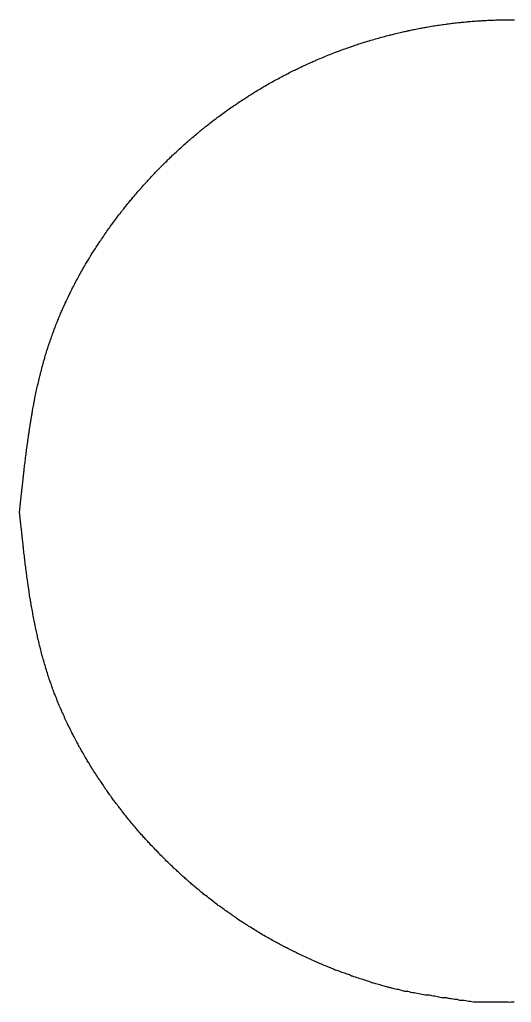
# Model space of a CAD drawing. Extents: x -49 to 228, y 26 to 250.
# Drawn here: x 79.568 to 81.066, y 30.906 to 33.898 of the extents above; entities that cross this region are included whole.
import ezdxf

# ---------------------------------------------------------------- set-up
doc = ezdxf.new("R2010")
doc.units = 0
doc.layers.add('Ebene_1', color=7, linetype='CONTINUOUS')

msp = doc.modelspace()

# ---------------------------------------------------------------- linework, layer by layer
at = {"layer": 'Ebene_1', "color": 1}
msp.add_line((79.571911, 32.360919), (79.568048, 32.399813), dxfattribs=at)
for points in [[(80.979621, 33.895317), (80.986024, 33.895582), (80.992401, 33.896111), (80.998803, 33.896375)], [(80.998803, 33.896375), (81.00518, 33.89664), (81.011583, 33.896905), (81.017959, 33.897169)], [(81.017959, 33.897169), (81.024362, 33.897373), (81.030739, 33.897434), (81.037142, 33.897698)], [(81.037142, 33.897698), (81.038994, 33.897738), (81.040925, 33.897772), (81.042804, 33.897807)], [(81.042804, 33.897807), (81.04754, 33.897886), (81.052276, 33.897942), (81.056985, 33.898003)], [(81.056985, 33.898003), (81.06315, 33.898082), (81.069288, 33.898175), (81.075453, 33.898108)], [(80.755837, 33.865446), (80.760546, 33.866504), (80.765229, 33.867562), (80.769939, 33.868488)], [(80.769939, 33.868488), (80.776051, 33.869811), (80.782189, 33.87087), (80.788327, 33.871954)], [(80.788327, 33.871954), (80.793063, 33.872748), (80.797773, 33.873806), (80.802509, 33.8746)], [(80.802509, 33.8746), (80.804361, 33.874865), (80.806293, 33.875394), (80.808198, 33.875659)], [(80.808198, 33.875659), (80.814495, 33.876717), (80.820792, 33.877775), (80.827115, 33.87886)], [(80.827115, 33.87886), (80.833439, 33.879918), (80.839762, 33.880977), (80.846086, 33.881797)], [(80.846086, 33.881797), (80.85241, 33.882855), (80.85876, 33.883649), (80.86511, 33.884469)], [(80.86511, 33.884469), (80.866962, 33.884723), (80.868867, 33.884998), (80.870745, 33.885263)], [(80.870745, 33.885263), (80.875428, 33.885792), (80.880111, 33.886586), (80.884821, 33.887115)], [(80.884821, 33.887115), (80.890933, 33.887909), (80.897018, 33.888703), (80.90313, 33.889232)], [(80.90313, 33.889232), (80.90784, 33.889761), (80.912576, 33.890025), (80.917285, 33.890555)], [(80.917285, 33.890555), (80.920593, 33.890819), (80.9239, 33.891084), (80.927207, 33.891613)], [(80.927207, 33.891613), (80.931943, 33.892142), (80.936653, 33.892671), (80.941389, 33.892936)], [(80.941389, 33.892936), (80.947527, 33.893465), (80.953666, 33.89373), (80.959804, 33.894259)], [(80.959804, 33.894259), (80.964513, 33.894523), (80.96925, 33.894788), (80.973959, 33.895053)], [(80.973959, 33.895053), (80.975811, 33.895172), (80.977743, 33.895288), (80.979621, 33.895317)], [(80.637674, 33.835442), (80.643891, 33.837294), (80.650136, 33.83912), (80.65638, 33.840892)], [(80.65638, 33.840892), (80.662624, 33.842744), (80.668895, 33.844385), (80.675165, 33.846105)], [(80.675165, 33.846105), (80.681409, 33.847692), (80.68768, 33.849491), (80.693977, 33.851105)], [(80.693977, 33.851105), (80.695829, 33.851634), (80.697708, 33.852164), (80.699586, 33.852428)], [(80.699586, 33.852428), (80.704269, 33.853486), (80.708926, 33.854809), (80.713609, 33.855894)], [(80.713609, 33.855894), (80.719695, 33.857482), (80.725753, 33.85891), (80.731865, 33.860286)], [(80.731865, 33.860286), (80.736548, 33.861345), (80.741258, 33.862403), (80.745968, 33.863329)], [(80.745968, 33.863329), (80.749275, 33.864123), (80.752556, 33.864652), (80.755837, 33.865446)], [(80.546022, 33.804962), (80.551869, 33.807079), (80.557743, 33.809354), (80.563643, 33.811418)], [(80.563643, 33.811418), (80.568194, 33.813005), (80.572745, 33.814513), (80.577296, 33.816074)], [(80.577296, 33.816074), (80.580497, 33.817133), (80.583672, 33.818191), (80.586847, 33.819355)], [(80.586847, 33.819355), (80.591398, 33.820943), (80.595922, 33.82253), (80.6005, 33.824065)], [(80.6005, 33.824065), (80.606426, 33.825917), (80.61238, 33.827822), (80.618359, 33.829648)], [(80.618359, 33.829648), (80.622963, 33.83097), (80.62754, 33.832452), (80.632144, 33.833854)], [(80.632144, 33.833854), (80.633996, 33.834384), (80.635822, 33.834913), (80.637674, 33.835442)], [(80.47305, 33.775673), (80.479003, 33.778318), (80.484983, 33.780779), (80.490989, 33.783293)], [(80.490989, 33.783293), (80.496968, 33.785674), (80.503001, 33.78824), (80.509033, 33.790648)], [(80.509033, 33.790648), (80.515066, 33.793029), (80.521125, 33.79541), (80.527184, 33.797739)], [(80.527184, 33.797739), (80.529036, 33.798533), (80.530756, 33.799062), (80.532555, 33.799855)], [(80.532555, 33.799855), (80.537053, 33.801443), (80.541524, 33.803269), (80.546022, 33.804962)], [(80.402433, 33.743155), (80.406745, 33.745272), (80.411058, 33.747309), (80.415397, 33.749346)], [(80.415397, 33.749346), (80.41844, 33.750669), (80.421456, 33.75223), (80.424499, 33.753686)], [(80.424499, 33.753686), (80.428838, 33.755802), (80.433151, 33.757866), (80.437516, 33.759877)], [(80.437516, 33.759877), (80.443178, 33.762523), (80.448893, 33.76501), (80.454608, 33.767523)], [(80.454608, 33.767523), (80.459001, 33.769375), (80.463393, 33.771386), (80.467785, 33.773291)], [(80.467785, 33.773291), (80.469637, 33.774085), (80.471304, 33.774879), (80.47305, 33.775673)], [(80.35068, 33.716194), (80.356369, 33.71929), (80.362084, 33.722359), (80.367825, 33.725375)], [(80.367825, 33.725375), (80.369413, 33.726169), (80.371212, 33.727227), (80.372932, 33.728048)], [(80.372932, 33.728048), (80.377191, 33.730164), (80.381451, 33.732466), (80.385711, 33.734662)], [(80.385711, 33.734662), (80.391267, 33.737546), (80.396823, 33.740404), (80.402433, 33.743155)], [(80.283344, 33.677353), (80.288635, 33.680634), (80.294006, 33.683809), (80.299377, 33.686958)], [(80.299377, 33.686958), (80.303505, 33.689339), (80.307659, 33.691853), (80.311786, 33.69426)], [(80.311786, 33.69426), (80.313374, 33.695319), (80.31512, 33.696112), (80.316787, 33.697171)], [(80.316787, 33.697171), (80.322396, 33.700425), (80.328005, 33.703626), (80.333667, 33.706801)], [(80.333667, 33.706801), (80.339303, 33.709976), (80.344992, 33.713099), (80.35068, 33.716194)], [(80.234951, 33.646212), (80.240111, 33.649704), (80.24527, 33.653223), (80.250509, 33.65661)], [(80.250509, 33.65661), (80.254531, 33.659256), (80.258605, 33.661743), (80.262653, 33.664309)], [(80.262653, 33.664309), (80.265484, 33.666161), (80.268342, 33.667881), (80.271173, 33.66968)], [(80.271173, 33.66968), (80.275221, 33.672326), (80.279269, 33.67484), (80.283344, 33.677353)], [(80.202381, 33.623749), (80.207646, 33.627479), (80.212965, 33.631184), (80.218283, 33.634861)], [(80.218283, 33.634861), (80.21987, 33.63592), (80.221458, 33.636978), (80.223045, 33.638116)], [(80.223045, 33.638116), (80.227014, 33.640814), (80.230983, 33.643513), (80.234951, 33.646212)], [(80.154915, 33.588718), (80.158725, 33.591628), (80.162561, 33.594512), (80.166371, 33.597396)], [(80.166371, 33.597396), (80.167959, 33.598455), (80.169441, 33.599778), (80.170975, 33.600862)], [(80.170975, 33.600862), (80.176161, 33.604752), (80.181373, 33.608615), (80.186612, 33.612425)], [(80.186612, 33.612425), (80.191851, 33.616235), (80.19709, 33.620018), (80.202381, 33.623749)], [(80.121048, 33.561889), (80.123694, 33.564006), (80.126287, 33.566096), (80.128906, 33.568239)], [(80.128906, 33.568239), (80.132637, 33.571282), (80.136341, 33.574325), (80.140098, 33.577314)], [(80.140098, 33.577314), (80.144993, 33.581177), (80.149941, 33.584934), (80.154915, 33.588718)], [(80.084642, 33.53125), (80.088266, 33.534399), (80.091918, 33.537548), (80.095542, 33.540696)], [(80.095542, 33.540696), (80.100278, 33.544771), (80.104988, 33.548872), (80.109803, 33.55284)], [(80.109803, 33.55284), (80.113508, 33.55591), (80.117291, 33.558899), (80.121048, 33.561889)], [(80.051383, 33.501485), (80.056146, 33.505877), (80.060935, 33.510216), (80.06575, 33.514555)], [(80.06575, 33.514555), (80.070566, 33.518868), (80.075434, 33.523154), (80.080302, 33.52744)], [(80.080302, 33.52744), (80.081625, 33.528763), (80.083186, 33.530086), (80.084642, 33.53125)], [(80.022597, 33.474286), (80.026063, 33.477619), (80.029555, 33.480953), (80.033021, 33.484287)], [(80.033021, 33.484287), (80.034344, 33.48561), (80.0358, 33.486933), (80.037202, 33.488256)], [(80.037202, 33.488256), (80.041911, 33.492701), (80.046621, 33.497119), (80.051383, 33.501485)], [(79.991879, 33.4437), (79.99426, 33.446081), (79.996615, 33.448489), (79.99897, 33.450896)], [(79.99897, 33.450896), (80.002356, 33.454336), (80.005716, 33.457776), (80.00913, 33.461162)], [(80.00913, 33.461162), (80.013575, 33.465581), (80.018072, 33.46992), (80.022597, 33.474286)], [(79.95915, 33.409066), (79.962404, 33.412611), (79.965658, 33.41613), (79.968939, 33.419676)], [(79.968939, 33.419676), (79.973199, 33.424279), (79.977459, 33.428857), (79.981798, 33.433381)], [(79.981798, 33.433381), (79.985132, 33.436847), (79.988518, 33.44026), (79.991879, 33.4437)], [(79.929305, 33.375623), (79.933565, 33.380517), (79.937851, 33.385412), (79.94219, 33.39028)], [(79.94219, 33.39028), (79.946503, 33.395149), (79.950868, 33.399991), (79.95526, 33.404806)], [(79.95526, 33.404806), (79.956583, 33.406129), (79.957906, 33.407637), (79.95915, 33.409066)], [(79.912927, 33.35644), (79.91425, 33.358028), (79.915308, 33.359377), (79.916605, 33.360832)], [(79.916605, 33.360832), (79.920785, 33.365806), (79.925045, 33.370728), (79.929305, 33.375623)], [(79.883161, 33.319848), (79.886098, 33.323605), (79.889009, 33.327363), (79.891998, 33.331093)], [(79.891998, 33.331093), (79.895861, 33.335935), (79.89983, 33.340671), (79.903772, 33.345434)], [(79.903772, 33.345434), (79.906815, 33.349111), (79.909858, 33.352763), (79.912927, 33.35644)], [(79.857021, 33.285902), (79.860698, 33.290876), (79.86435, 33.295851), (79.868133, 33.300745)], [(79.868133, 33.300745), (79.871043, 33.304529), (79.874007, 33.30826), (79.87697, 33.31199)], [(79.87697, 33.31199), (79.879087, 33.314636), (79.881098, 33.317229), (79.883161, 33.319848)], [(79.834002, 33.254073), (79.837706, 33.259338), (79.841437, 33.26455), (79.84522, 33.269763)], [(79.84522, 33.269763), (79.846278, 33.27135), (79.847337, 33.272858), (79.84858, 33.274393)], [(79.84858, 33.274393), (79.851385, 33.278229), (79.854216, 33.282066), (79.857021, 33.285902)], [(79.812147, 33.222296), (79.815719, 33.227641), (79.819317, 33.232959), (79.822969, 33.238251)], [(79.822969, 33.238251), (79.82662, 33.243543), (79.830298, 33.248808), (79.834002, 33.254073)], [(79.801167, 33.205628), (79.803813, 33.209596), (79.806379, 33.213565), (79.808999, 33.217534)], [(79.808999, 33.217534), (79.810057, 33.219121), (79.811115, 33.220709), (79.812147, 33.222296)], [(79.778492, 33.169406), (79.780344, 33.172237), (79.781958, 33.175068), (79.783678, 33.177926)], [(79.783678, 33.177926), (79.786059, 33.181974), (79.788573, 33.186075), (79.791086, 33.190097)], [(79.791086, 33.190097), (79.794367, 33.195335), (79.79778, 33.200468), (79.801167, 33.205628)], [(79.761823, 33.141255), (79.764866, 33.146626), (79.767882, 33.15197), (79.771031, 33.157262)], [(79.771031, 33.157262), (79.773412, 33.161336), (79.775979, 33.165385), (79.778492, 33.169406)], [(79.742826, 33.107018), (79.745869, 33.112653), (79.748938, 33.118289), (79.75206, 33.123898)], [(79.75206, 33.123898), (79.752854, 33.125485), (79.753912, 33.127205), (79.754838, 33.128872)], [(79.754838, 33.128872), (79.75722, 33.133), (79.759495, 33.137127), (79.761823, 33.141255)], [(79.725099, 33.07286), (79.727957, 33.078601), (79.730867, 33.084316), (79.733831, 33.090005)], [(79.733831, 33.090005), (79.736767, 33.095693), (79.739784, 33.101382), (79.742826, 33.107018)], [(79.7165, 33.055133), (79.718617, 33.059366), (79.720628, 33.063599), (79.722718, 33.067806)], [(79.722718, 33.067806), (79.723512, 33.069394), (79.724306, 33.071166), (79.725099, 33.07286)], [(79.702768, 33.025658), (79.704621, 33.029971), (79.706552, 33.034284), (79.70851, 33.03857)], [(79.70851, 33.03857), (79.711156, 33.044126), (79.713802, 33.049629), (79.7165, 33.055133)], [(79.685967, 32.986738), (79.688349, 32.992426), (79.690518, 32.998141), (79.692952, 33.003751)], [(79.692952, 33.003751), (79.694805, 33.008063), (79.696789, 33.01235), (79.698747, 33.016636)], [(79.698747, 33.016636), (79.70007, 33.019652), (79.701446, 33.022642), (79.702768, 33.025658)], [(79.671786, 32.950569), (79.673902, 32.956549), (79.676257, 32.962476), (79.678586, 32.968402)], [(79.678586, 32.968402), (79.679379, 32.970254), (79.679908, 32.971895), (79.680702, 32.973641)], [(79.680702, 32.973641), (79.682554, 32.978007), (79.684221, 32.982372), (79.685967, 32.986738)], [(79.665277, 32.932631), (79.667394, 32.93861), (79.66959, 32.94459), (79.671786, 32.950569)], [(79.652762, 32.895589), (79.65435, 32.900113), (79.655699, 32.904638), (79.657181, 32.909162)], [(79.657181, 32.909162), (79.65771, 32.911014), (79.658504, 32.912787), (79.659033, 32.914586)], [(79.659033, 32.914586), (79.66115, 32.920619), (79.66316, 32.926625), (79.665277, 32.932631)], [(79.647153, 32.877888), (79.649005, 32.883815), (79.650857, 32.889715), (79.652762, 32.895589)], [(79.636649, 32.840873), (79.637972, 32.84545), (79.639295, 32.850001), (79.640538, 32.854579)], [(79.640538, 32.854579), (79.641332, 32.85778), (79.642391, 32.860981), (79.643264, 32.864183)], [(79.643264, 32.864183), (79.644587, 32.86876), (79.64591, 32.873338), (79.647153, 32.877888)], [(79.628632, 32.809017), (79.629691, 32.813648), (79.631013, 32.818251), (79.632045, 32.822881)], [(79.632045, 32.822881), (79.633633, 32.828888), (79.635009, 32.834894), (79.636649, 32.840873)], [(79.622917, 32.784649), (79.62424, 32.79092), (79.625801, 32.797217), (79.627309, 32.803461)], [(79.627309, 32.803461), (79.627838, 32.805313), (79.628103, 32.807165), (79.628632, 32.809017)], [(79.614768, 32.746946), (79.616091, 32.753243), (79.617414, 32.75954), (79.618737, 32.765811)], [(79.618737, 32.765811), (79.62006, 32.772108), (79.621488, 32.778379), (79.622917, 32.784649)], [(79.610958, 32.727208), (79.611752, 32.731891), (79.61281, 32.736601), (79.61371, 32.74131)], [(79.61371, 32.74131), (79.613974, 32.743163), (79.614503, 32.745068), (79.614768, 32.746946)], [(79.605084, 32.694691), (79.605878, 32.6994), (79.606672, 32.704136), (79.607466, 32.708846)], [(79.607466, 32.708846), (79.608524, 32.714984), (79.609847, 32.721096), (79.610958, 32.727208)], [(79.598285, 32.652146), (79.599078, 32.658284), (79.600137, 32.664449), (79.601116, 32.670587)], [(79.601116, 32.670587), (79.601909, 32.675323), (79.602703, 32.680033), (79.603497, 32.684769)], [(79.603497, 32.684769), (79.604026, 32.688076), (79.604555, 32.691384), (79.605084, 32.694691)], [(79.596168, 32.637938), (79.596962, 32.642674), (79.597491, 32.64741), (79.598285, 32.652146)], [(79.590003, 32.593832), (79.590797, 32.600235), (79.591855, 32.606638), (79.592649, 32.61304)], [(79.592649, 32.61304), (79.593443, 32.619443), (79.594501, 32.625846), (79.595374, 32.632249)], [(79.595374, 32.632249), (79.595639, 32.634101), (79.595903, 32.636033), (79.596168, 32.637938)], [(79.587622, 32.57457), (79.588416, 32.580999), (79.589209, 32.587402), (79.590003, 32.593832)], [(79.582595, 32.535756), (79.583388, 32.542), (79.584182, 32.548218), (79.584976, 32.554462)], [(79.584976, 32.554462), (79.585505, 32.559251), (79.586034, 32.56404), (79.586828, 32.568829)], [(79.586828, 32.568829), (79.587069, 32.570681), (79.587357, 32.572665), (79.587622, 32.57457)], [(79.579949, 32.511308), (79.580213, 32.514668), (79.580743, 32.518002), (79.581007, 32.521362)], [(79.581007, 32.521362), (79.581536, 32.526151), (79.582066, 32.530967), (79.582595, 32.535756)], [(79.576245, 32.478262), (79.577038, 32.484506), (79.577568, 32.490724), (79.578361, 32.496968)], [(79.578361, 32.496968), (79.578891, 32.501757), (79.57942, 32.506519), (79.579949, 32.511308)], [(79.574128, 32.4581), (79.574332, 32.459953), (79.574657, 32.461937), (79.574657, 32.463868)], [(79.574657, 32.463868), (79.575186, 32.468657), (79.575716, 32.473473), (79.576245, 32.478262)], [(79.569895, 32.41926), (79.570424, 32.425742), (79.571218, 32.432198), (79.572011, 32.43868)], [(79.572011, 32.43868), (79.572805, 32.445162), (79.573334, 32.451645), (79.574128, 32.4581)], [(79.568043, 32.399813), (79.568572, 32.406163), (79.569366, 32.412777), (79.569895, 32.41926)], [(79.572744, 32.352809), (79.572215, 32.357572), (79.571686, 32.362334), (79.571157, 32.367097)], [(79.573803, 32.342755), (79.573538, 32.346195), (79.573009, 32.34937), (79.572744, 32.352809)], [(79.57539, 32.328468), (79.574861, 32.33323), (79.574332, 32.337993), (79.573803, 32.342755)], [(79.577507, 32.309682), (79.576713, 32.315768), (79.576184, 32.322118), (79.57539, 32.328468)], [(79.579094, 32.295395), (79.578565, 32.300157), (79.578036, 32.30492), (79.577507, 32.309682)], [(79.579623, 32.289574), (79.579409, 32.29222), (79.579094, 32.293278), (79.579094, 32.295395)], [(79.58174, 32.270259), (79.580946, 32.276609), (79.580153, 32.283224), (79.579623, 32.289574)], [(79.584121, 32.250945), (79.583328, 32.257295), (79.582534, 32.263909), (79.58174, 32.270259)], [(79.586503, 32.23163), (79.585709, 32.23798), (79.584915, 32.244595), (79.584121, 32.250945)], [(79.587296, 32.225809), (79.587053, 32.228455), (79.586767, 32.229514), (79.586503, 32.23163)], [(79.589148, 32.211522), (79.588619, 32.216284), (79.587826, 32.221047), (79.587296, 32.225809)], [(79.59153, 32.193001), (79.590736, 32.199087), (79.589942, 32.205437), (79.589148, 32.211522)], [(79.593646, 32.178714), (79.592853, 32.183476), (79.592323, 32.188239), (79.59153, 32.193001)], [(79.594969, 32.168659), (79.59444, 32.172099), (79.593911, 32.175274), (79.593646, 32.178714)], [(79.597086, 32.154372), (79.596292, 32.159134), (79.595763, 32.163897), (79.594969, 32.168659)], [(79.600049, 32.135851), (79.598991, 32.141937), (79.597933, 32.148022), (79.597086, 32.154372)], [(79.602431, 32.121828), (79.601637, 32.126591), (79.600843, 32.131353), (79.600049, 32.135851)], [(79.603489, 32.116272), (79.603224, 32.118918), (79.60296, 32.119976), (79.602431, 32.121828)], [(79.606902, 32.097222), (79.605844, 32.103572), (79.604521, 32.109922), (79.603489, 32.116272)], [(79.610474, 32.078172), (79.609151, 32.084522), (79.608093, 32.090872), (79.606902, 32.097222)], [(79.614178, 32.059122), (79.612855, 32.065472), (79.611532, 32.071822), (79.610474, 32.078172)], [(79.615236, 32.053566), (79.614972, 32.056212), (79.614443, 32.05727), (79.614178, 32.059122)], [(79.618173, 32.039543), (79.617115, 32.044305), (79.616321, 32.048803), (79.615236, 32.053566)], [(79.622116, 32.021287), (79.620793, 32.027372), (79.619443, 32.033457), (79.618173, 32.039543)], [(79.625449, 32.007264), (79.624391, 32.012026), (79.623068, 32.016524), (79.622116, 32.021287)], [(79.627831, 31.997474), (79.627037, 32.000649), (79.626243, 32.003824), (79.625449, 32.007264)], [(79.631164, 31.983451), (79.630106, 31.987949), (79.629048, 31.992712), (79.627831, 31.997474)], [(79.635953, 31.965459), (79.634366, 31.971545), (79.632672, 31.977366), (79.631164, 31.983451)], [(79.639763, 31.951701), (79.63844, 31.956199), (79.637117, 31.960962), (79.635953, 31.965459)], [(79.641351, 31.946145), (79.640822, 31.948791), (79.640292, 31.949849), (79.639763, 31.951701)], [(79.646748, 31.927624), (79.644896, 31.933709), (79.643097, 31.939795), (79.641351, 31.946145)], [(79.652463, 31.909103), (79.650611, 31.915189), (79.648627, 31.921274), (79.646748, 31.927624)], [(79.658443, 31.890847), (79.656326, 31.896932), (79.654395, 31.903018), (79.652463, 31.909103)], [(79.660295, 31.885555), (79.659766, 31.888201), (79.658972, 31.888995), (79.658443, 31.890847)], [(79.664925, 31.872062), (79.663338, 31.876559), (79.66183, 31.881057), (79.660295, 31.885555)], [(79.67109, 31.854864), (79.668973, 31.860684), (79.666936, 31.866241), (79.664925, 31.872062)], [(79.676249, 31.841634), (79.674397, 31.846132), (79.672757, 31.850366), (79.67109, 31.854864)], [(79.679848, 31.832374), (79.678525, 31.835549), (79.677466, 31.838459), (79.676249, 31.841634)], [(79.685007, 31.819145), (79.683155, 31.823378), (79.681541, 31.827876), (79.679848, 31.832374)], [(79.692204, 31.802212), (79.689822, 31.807768), (79.687309, 31.813589), (79.685007, 31.819145)], [(79.697892, 31.789247), (79.69604, 31.79348), (79.694109, 31.797978), (79.692204, 31.802212)], [(79.700273, 31.78422), (79.69948, 31.786866), (79.698686, 31.787659), (79.697892, 31.789247)], [(79.708158, 31.766757), (79.705486, 31.772578), (79.702866, 31.778399), (79.700273, 31.78422)], [(79.716307, 31.749559), (79.713556, 31.75538), (79.71083, 31.760937), (79.708158, 31.766757)], [(79.724721, 31.732362), (79.721863, 31.737918), (79.719085, 31.743739), (79.716307, 31.749559)], [(79.727367, 31.727334), (79.726573, 31.72998), (79.725779, 31.730774), (79.724721, 31.732362)], [(79.733823, 31.714634), (79.731706, 31.718868), (79.72951, 31.723101), (79.727367, 31.727334)], [(79.742369, 31.69823), (79.739432, 31.703787), (79.736627, 31.709078), (79.733823, 31.714634)], [(79.749301, 31.685795), (79.74692, 31.690028), (79.744618, 31.693997), (79.742369, 31.69823)], [(79.754143, 31.677064), (79.752555, 31.679974), (79.750941, 31.682884), (79.749301, 31.685795)], [(79.761022, 31.664628), (79.758641, 31.668862), (79.756418, 31.67283), (79.754143, 31.677064)], [(79.770441, 31.648753), (79.767266, 31.654045), (79.764065, 31.659337), (79.761022, 31.664628)], [(79.777796, 31.636582), (79.775415, 31.640551), (79.772902, 31.644784), (79.770441, 31.648753)], [(79.78076, 31.63182), (79.779701, 31.634466), (79.778908, 31.634995), (79.777796, 31.636582)], [(79.790867, 31.615416), (79.787454, 31.620972), (79.784093, 31.626264), (79.78076, 31.63182)], [(79.801212, 31.599276), (79.79772, 31.604568), (79.794253, 31.610124), (79.790867, 31.615416)], [(79.811795, 31.583137), (79.808223, 31.588428), (79.804705, 31.59372), (79.801212, 31.599276)], [(79.81497, 31.578374), (79.813912, 31.58102), (79.812854, 31.581549), (79.811795, 31.583137)], [(79.822987, 31.566468), (79.820315, 31.570437), (79.817643, 31.574405), (79.81497, 31.578374)], [(79.833544, 31.551122), (79.829972, 31.556149), (79.82648, 31.561176), (79.822987, 31.566468)], [(79.841905, 31.53948), (79.8391, 31.543449), (79.836296, 31.547153), (79.833544, 31.551122)], [(79.847779, 31.531278), (79.845927, 31.533924), (79.843889, 31.53657), (79.841905, 31.53948)], [(79.856166, 31.519637), (79.853335, 31.523341), (79.850557, 31.527309), (79.847779, 31.531278)], [(79.867437, 31.50482), (79.863654, 31.509847), (79.859844, 31.514609), (79.856166, 31.519637)], [(79.876195, 31.493443), (79.873258, 31.497147), (79.870348, 31.501116), (79.867437, 31.50482)], [(79.879714, 31.488945), (79.878656, 31.491591), (79.877333, 31.491855), (79.876195, 31.493443)], [(79.891726, 31.473864), (79.887704, 31.478891), (79.883683, 31.483918), (79.879714, 31.488945)], [(79.903897, 31.458782), (79.899796, 31.463809), (79.895748, 31.468837), (79.891726, 31.473864)], [(79.916253, 31.443966), (79.912099, 31.448993), (79.907971, 31.453755), (79.903897, 31.458782)], [(79.92001, 31.439468), (79.918687, 31.442114), (79.917629, 31.442378), (79.916253, 31.443966)], [(79.929429, 31.428355), (79.926281, 31.432059), (79.923158, 31.435764), (79.92001, 31.439468)], [(79.941732, 31.414068), (79.937552, 31.41883), (79.933504, 31.423593), (79.929429, 31.428355)], [(79.951469, 31.403484), (79.948215, 31.406924), (79.944934, 31.410628), (79.941732, 31.414068)], [(79.958269, 31.396076), (79.955887, 31.398722), (79.953744, 31.401103), (79.951469, 31.403484)], [(79.967952, 31.385493), (79.964672, 31.388932), (79.96147, 31.392637), (79.958269, 31.396076)], [(79.98097, 31.371999), (79.976604, 31.376497), (79.972212, 31.380995), (79.967952, 31.385493)], [(79.991024, 31.36168), (79.987664, 31.36512), (79.98433, 31.368559), (79.98097, 31.371999)], [(79.995046, 31.357447), (79.993723, 31.360093), (79.992347, 31.360093), (79.991024, 31.36168)], [(80.008831, 31.343689), (80.0042, 31.348187), (79.999597, 31.352949), (79.995046, 31.357447)], [(80.022774, 31.32993), (80.018091, 31.334428), (80.013461, 31.338926), (80.008831, 31.343689)], [(80.036876, 31.316437), (80.03214, 31.320934), (80.027457, 31.325432), (80.022774, 31.32993)], [(80.041057, 31.312468), (80.039734, 31.312468), (80.038252, 31.315114), (80.036876, 31.316437)], [(80.051561, 31.302678), (80.048042, 31.305853), (80.044549, 31.309293), (80.041057, 31.312468)], [(80.065346, 31.289978), (80.060689, 31.294212), (80.056138, 31.298445), (80.051561, 31.302678)], [(80.076193, 31.280453), (80.072569, 31.283628), (80.068944, 31.286803), (80.065346, 31.289978)], [(80.083787, 31.273839), (80.081141, 31.276484), (80.078733, 31.278337), (80.076193, 31.280453)], [(80.094608, 31.264314), (80.090957, 31.267489), (80.087385, 31.270664), (80.083787, 31.273839)], [(80.109002, 31.252407), (80.104186, 31.256376), (80.099345, 31.260345), (80.094608, 31.264314)], [(80.120167, 31.243147), (80.116437, 31.246057), (80.112732, 31.249232), (80.109002, 31.252407)], [(80.124639, 31.239443), (80.123051, 31.239443), (80.121649, 31.242089), (80.120167, 31.243147)], [(80.139799, 31.227272), (80.134719, 31.231241), (80.129666, 31.235209), (80.124639, 31.239443)], [(80.155119, 31.215366), (80.149986, 31.219334), (80.144879, 31.223303), (80.139799, 31.227272)], [(80.170597, 31.203724), (80.165411, 31.207693), (80.160252, 31.211397), (80.155119, 31.215366)], [(80.175227, 31.200284), (80.17364, 31.200284), (80.172158, 31.20293), (80.170597, 31.203724)], [(80.186816, 31.191818), (80.182953, 31.194728), (80.17909, 31.197374), (80.175227, 31.200284)], [(80.201976, 31.18097), (80.196896, 31.184674), (80.191843, 31.188378), (80.186816, 31.191818)], [(80.213803, 31.172768), (80.209861, 31.175414), (80.205892, 31.178324), (80.201976, 31.18097)], [(80.222085, 31.166947), (80.219333, 31.169593), (80.216555, 31.170651), (80.213803, 31.172768)], [(80.233938, 31.158745), (80.229943, 31.161391), (80.226027, 31.164037), (80.222085, 31.166947)], [(80.249575, 31.148426), (80.244336, 31.151866), (80.239097, 31.155041), (80.233938, 31.158745)], [(80.261666, 31.140753), (80.257618, 31.143399), (80.253597, 31.146045), (80.249575, 31.148426)], [(80.266508, 31.137578), (80.264921, 31.137578), (80.26328, 31.140224), (80.261666, 31.140753)], [(80.282992, 31.127259), (80.277462, 31.130699), (80.271985, 31.134139), (80.266508, 31.137578)], [(80.299608, 31.117205), (80.294051, 31.120645), (80.288495, 31.12382), (80.282992, 31.127259)], [(80.316356, 31.107416), (80.310747, 31.110591), (80.305164, 31.11403), (80.299608, 31.117205)], [(80.321356, 31.104505), (80.319769, 31.104505), (80.318023, 31.107151), (80.316356, 31.107416)], [(80.333871, 31.097362), (80.329691, 31.100007), (80.325537, 31.102124), (80.321356, 31.104505)], [(80.350196, 31.088366), (80.344719, 31.091276), (80.339295, 31.094451), (80.333871, 31.097362)], [(80.362922, 31.081751), (80.358663, 31.084397), (80.354403, 31.086249), (80.350196, 31.088366)], [(80.371839, 31.076989), (80.368876, 31.079634), (80.365912, 31.080164), (80.362922, 31.081751)], [(80.384565, 31.070109), (80.380306, 31.072755), (80.376072, 31.074607), (80.371839, 31.076989)], [(80.401366, 31.061907), (80.395757, 31.064553), (80.390122, 31.067464), (80.384565, 31.070109)], [(80.414305, 31.055557), (80.409992, 31.058203), (80.405679, 31.059791), (80.401366, 31.061907)], [(80.41949, 31.052912), (80.417638, 31.052912), (80.416024, 31.055557), (80.414305, 31.055557)], [(80.437112, 31.044709), (80.431211, 31.047355), (80.425338, 31.050266), (80.41949, 31.052912)], [(80.454812, 31.036772), (80.448886, 31.039418), (80.442985, 31.042064), (80.437112, 31.044709)], [(80.472592, 31.028834), (80.466639, 31.03148), (80.460739, 31.034126), (80.454812, 31.036772)], [(80.477884, 31.026189), (80.476032, 31.026189), (80.474338, 31.028834), (80.472592, 31.028834)], [(80.491166, 31.020632), (80.486747, 31.023278), (80.482302, 31.024337), (80.477884, 31.026189)], [(80.508496, 31.013489), (80.502675, 31.016134), (80.496934, 31.018251), (80.491166, 31.020632)], [(80.52199, 31.008197), (80.517492, 31.010843), (80.512994, 31.011637), (80.508496, 31.013489)], [(80.531409, 31.004493), (80.528287, 31.004493), (80.525138, 31.007139), (80.52199, 31.008197)], [(80.544823, 30.999466), (80.540326, 31.002112), (80.535881, 31.002905), (80.531409, 31.004493)], [(80.562498, 30.993116), (80.556597, 30.995762), (80.550671, 30.997084), (80.544823, 30.999466)], [(80.576124, 30.988353), (80.571573, 30.990999), (80.567022, 30.991528), (80.562498, 30.993116)], [(80.581574, 30.985707), (80.579722, 30.985707), (80.577923, 30.985707), (80.576124, 30.988353)], [(80.600016, 30.979622), (80.593851, 30.982268), (80.587712, 30.983591), (80.581574, 30.985707)], [(80.618536, 30.973801), (80.612345, 30.976447), (80.60618, 30.97777), (80.600016, 30.979622)], [(80.637137, 30.968245), (80.630919, 30.970891), (80.624728, 30.971949), (80.618536, 30.973801)], [(80.642666, 30.965599), (80.640814, 30.965599), (80.638989, 30.965599), (80.637137, 30.968245)], [(80.656531, 30.96163), (80.6519, 30.964276), (80.647297, 30.964276), (80.642666, 30.965599)], [(80.674602, 30.956603), (80.668543, 30.959249), (80.662537, 30.960043), (80.656531, 30.96163)], [(80.688545, 30.953164), (80.683888, 30.953164), (80.679232, 30.955809), (80.674602, 30.956603)], [(80.698308, 30.950518), (80.695054, 30.950518), (80.6918, 30.953164), (80.688545, 30.953164)], [(80.712305, 30.946814), (80.707622, 30.946814), (80.702965, 30.949459), (80.698308, 30.950518)], [(80.730587, 30.94258), (80.724476, 30.945226), (80.71839, 30.945226), (80.712305, 30.946814)], [(80.74469, 30.939405), (80.73998, 30.939405), (80.735297, 30.942051), (80.730587, 30.94258)], [(80.750325, 30.939405), (80.748473, 30.939405), (80.746568, 30.939405), (80.74469, 30.939405)], [(80.769375, 30.935437), (80.763025, 30.935437), (80.756675, 30.938082), (80.750325, 30.939405)], [(80.788452, 30.931732), (80.782075, 30.931732), (80.775725, 30.934378), (80.769375, 30.935437)], [(80.807608, 30.928293), (80.801205, 30.928293), (80.794828, 30.930939), (80.788452, 30.931732)], [(80.813217, 30.928293), (80.811365, 30.928293), (80.809486, 30.928293), (80.807608, 30.928293)], [(80.82724, 30.925647), (80.822557, 30.925647), (80.8179, 30.928293), (80.813217, 30.928293)], [(80.845496, 30.922737), (80.839411, 30.922737), (80.833325, 30.925382), (80.82724, 30.925647)], [(80.859598, 30.920091), (80.854889, 30.920091), (80.850179, 30.920091), (80.845496, 30.922737)], [(80.869441, 30.920091), (80.86616, 30.920091), (80.862879, 30.920091), (80.859598, 30.920091)], [(80.88349, 30.917445), (80.878807, 30.917445), (80.874124, 30.917445), (80.869441, 30.920091)], [(80.901852, 30.914799), (80.89574, 30.914799), (80.889602, 30.914799), (80.88349, 30.917445)], [(80.915981, 30.912153), (80.911271, 30.912153), (80.906562, 30.912153), (80.901852, 30.914799)], [(80.921643, 30.912153), (80.919791, 30.912338), (80.91786, 30.912153), (80.915981, 30.912153)], [(80.940772, 30.909507), (80.934396, 30.909507), (80.92802, 30.909507), (80.921643, 30.912153)], [(80.959902, 30.906862), (80.953525, 30.906862), (80.947149, 30.906862), (80.940772, 30.909507)], [(80.979005, 30.906862), (80.972628, 30.906862), (80.966252, 30.906862), (80.959902, 30.906862)], [(80.984667, 30.906862), (80.982815, 30.906994), (80.980883, 30.9071), (80.979005, 30.906862)], [(80.998848, 30.906862), (80.994112, 30.9071), (80.989376, 30.906862), (80.984667, 30.906862)], [(81.017316, 30.906862), (81.011152, 30.906994), (81.005013, 30.906862), (80.998848, 30.906862)], [(81.031525, 30.906703), (81.026788, 30.906729), (81.022052, 30.906756), (81.017316, 30.906862)], [(81.041473, 30.906544), (81.038166, 30.906597), (81.034858, 30.90665), (81.031525, 30.906703)], [(81.055655, 30.906544), (81.050918, 30.906597), (81.046209, 30.906756), (81.041473, 30.906544)], [(81.074149, 30.90665), (81.067984, 30.906571), (81.061819, 30.906491), (81.055655, 30.906544)]]:
    msp.add_open_spline(points, degree=3, dxfattribs=at)

doc.saveas('drawing.dxf')
